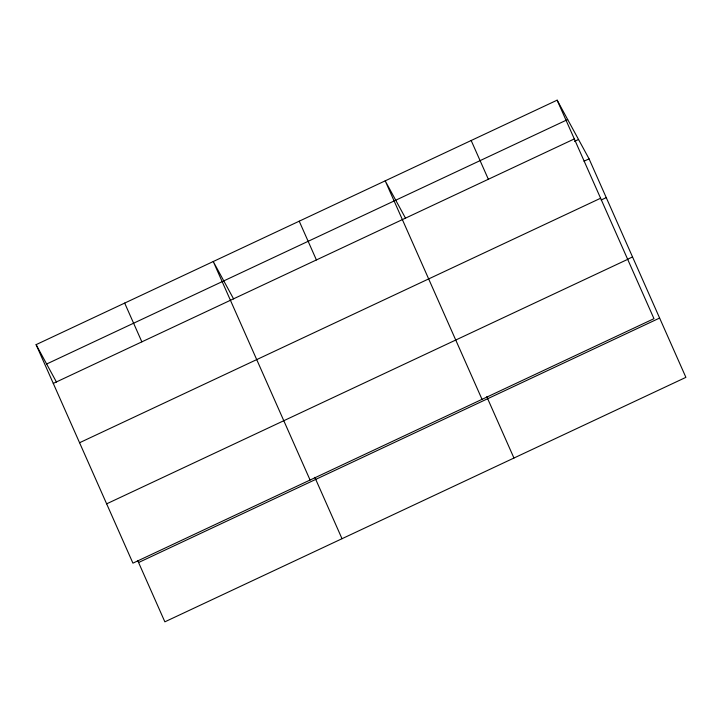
<?xml version="1.0" encoding="UTF-8"?>
<svg xmlns="http://www.w3.org/2000/svg" width="722" height="722" viewBox="0 0 722 722"><rect width="100%" height="100%" fill="white"/><g stroke="black" fill="none" stroke-linecap="round" stroke-linejoin="round"><path stroke-width="1.08" d="M557.14 100.168L653.97 318.673L132.929 563.151L36.1 344.647L557.14 100.168L589.071 158.849L685.9 377.353L164.86 621.832L137.676 560.48M46.641 364.014L567.682 119.536M53.284 383.409L574.315 138.931M574.486 141.386L578.539 139.481M584.017 161.223L589.071 158.849M79.564 442.73L600.605 198.243M601.191 199.994L606.254 197.62M627.481 259.306L632.535 256.933M106.639 503.839L627.68 259.36M138.579 562.519L659.619 318.041M405.556 218.261L385.196 180.843L482.025 399.347M233.612 298.944L213.252 261.526L310.081 480.031M36.1 344.647L56.46 382.064M471.168 140.501L488.352 179.273M486.772 396.685L513.956 458.037M299.224 221.185L316.407 259.947M314.828 477.359L342.011 538.711M124.68 303.087L141.855 341.849"/></g></svg>
